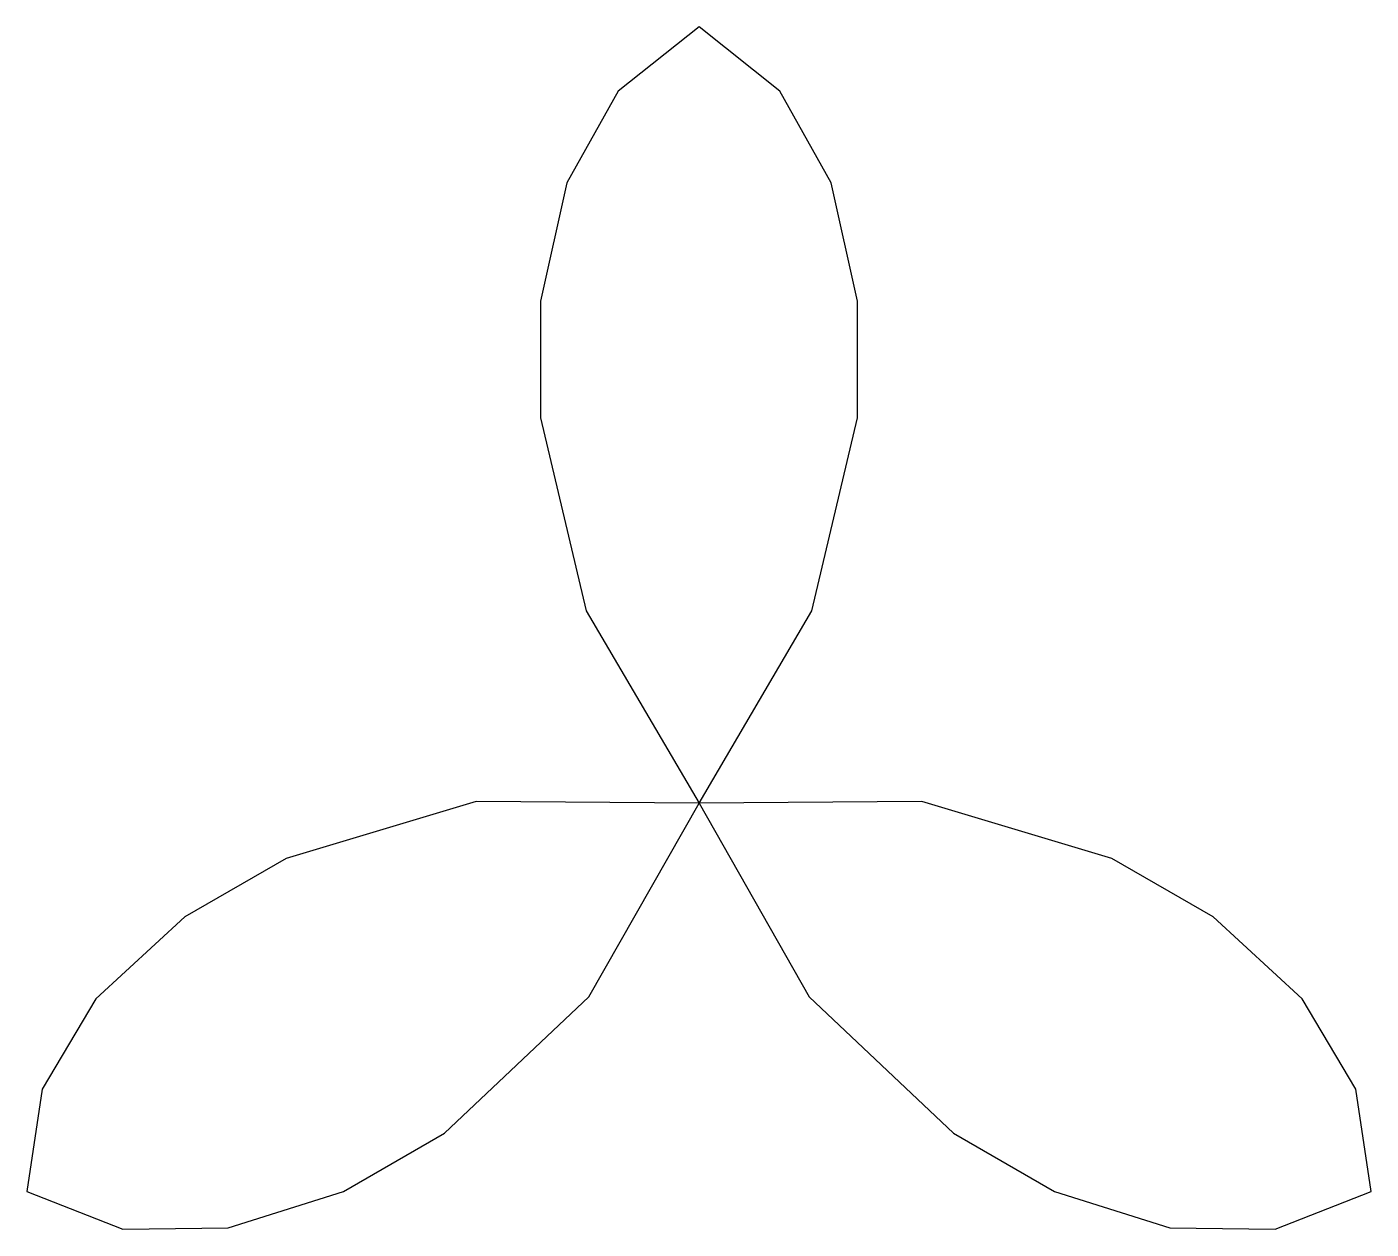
# Model space of a CAD drawing. Extents: x -866 to 866, y -549 to 1000.
import ezdxf

# ---------------------------------------------------------------- set-up
doc = ezdxf.new("R2010")
doc.units = 0
doc.layers.get('0').update_dxf_attribs({"linetype": 'CONTINUOUS'})

msp = doc.modelspace()

# ---------------------------------------------------------------- linework, layer by layer
msp.add_lwpolyline([(0, 0), (145.2, 247.6), (204.3, 496.4), (204.3, 646.8), (170.3, 799), (104, 917.1), (0, 1000), (-104, 917.1), (-170.3, 799), (-204.3, 646.8), (-204.3, 496.4), (-145.2, 247.6), (0, 0), (141.8, -249.6), (327.8, -425.2), (458, -500.4), (606.8, -547), (742.3, -548.6), (866, -500), (846.3, -368.5), (777.1, -252), (662.3, -146.4), (532.1, -71.3), (287, 2), (0, 0), (-287, 2), (-532.1, -71.3), (-662.3, -146.4), (-777.1, -252), (-846.3, -368.5), (-866, -500), (-742.3, -548.6), (-606.8, -547), (-458, -500.4), (-327.8, -425.2), (-141.8, -249.6), (0, 0)])

doc.saveas('drawing.dxf')
